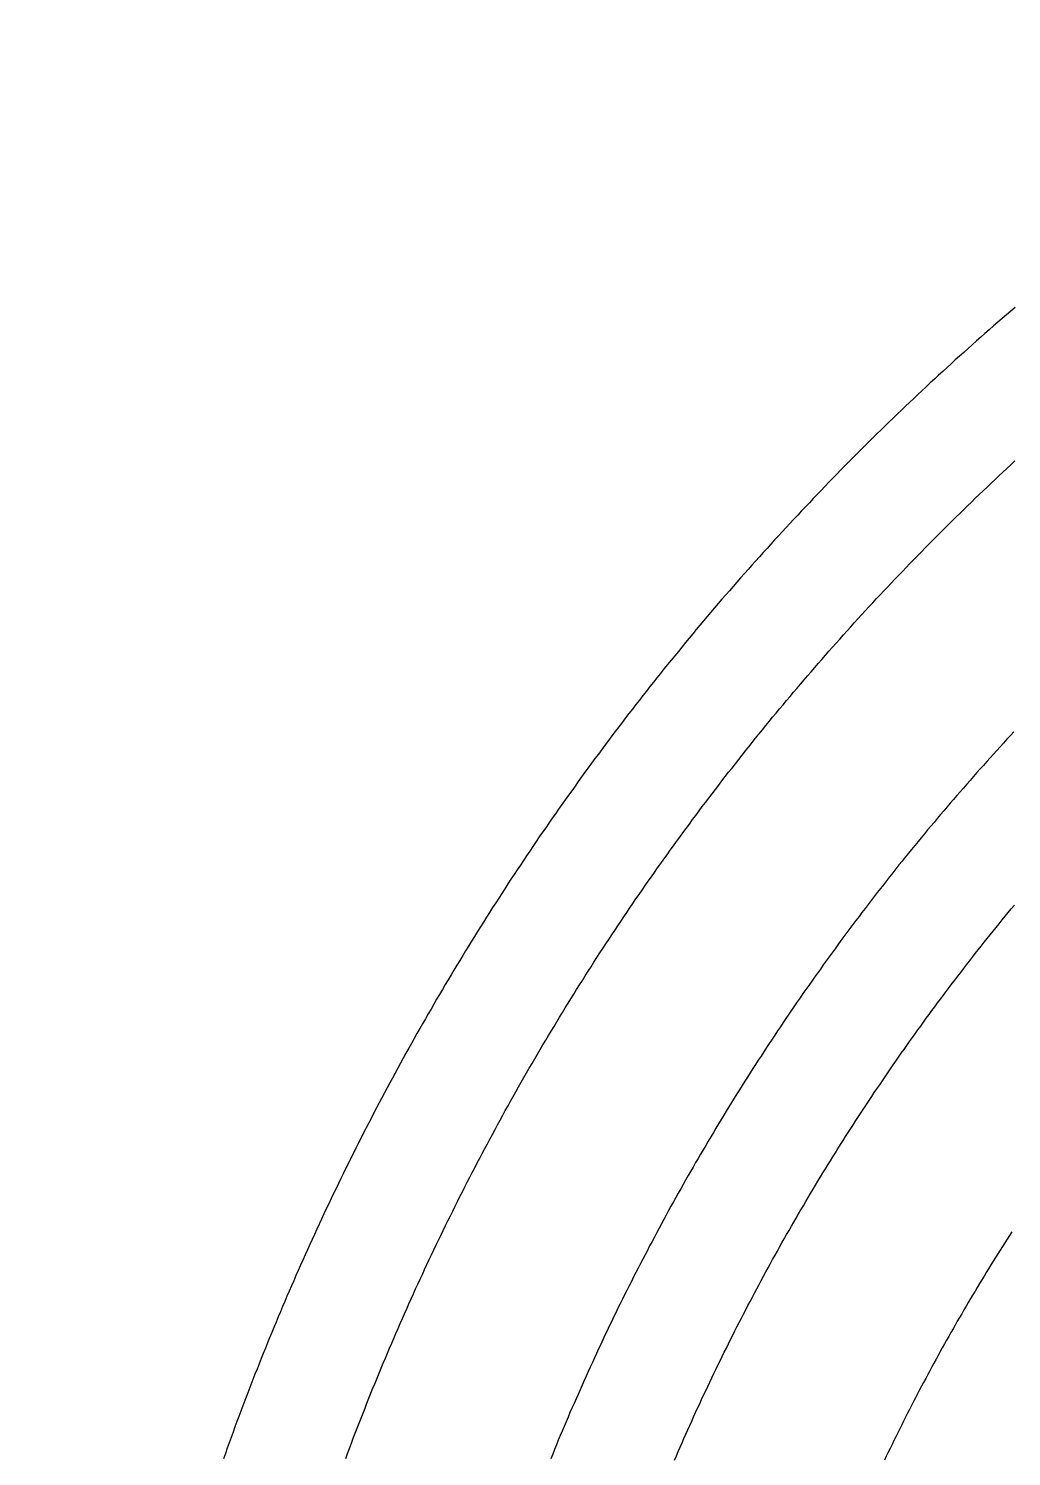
# Model space of a CAD drawing. Header units: inches. Extents: x -43479 to 56521, y -44741 to 59530.
# Drawn here: x 20163 to 21191, y 40154 to 41647 of the extents above; entities that cross this region are included whole.
import ezdxf

# ---------------------------------------------------------------- set-up
doc = ezdxf.new("R2010")
doc.units = ezdxf.units.IN
doc.header["$MEASUREMENT"] = 0

# ---------------------------------------------------------------- blocks, each defined once
blk = doc.blocks.new('kanishk_spiralEditV1')
for points in [[(944.9, -755.2), (940.4, -751.3), (935.9, -747.4), (931.4, -743.6), (926.9, -739.7), (922.5, -735.8), (918, -731.9), (913.5, -728), (909.1, -724), (904.6, -720.1), (900.2, -716.1), (895.8, -712.2), (891.4, -708.2), (886.9, -704.3), (882.5, -700.3), (878.2, -696.3), (873.8, -692.3), (869.4, -688.3), (865, -684.3), (860.7, -680.2), (856.3, -676.2), (852, -672.2), (847.6, -668.1), (843.3, -664), (839, -660), (834.7, -655.9), (830.4, -651.8), (826.1, -647.7), (821.8, -643.6), (817.6, -639.5), (813.3, -635.4), (809, -631.2), (804.8, -627.1), (800.6, -622.9), (796.3, -618.8), (792.1, -614.6), (787.9, -610.4), (783.7, -606.2), (779.5, -602), (775.3, -597.8), (771.1, -593.6), (767, -589.4), (762.8, -585.2), (758.7, -580.9), (754.5, -576.7), (750.4, -572.4), (746.3, -568.2), (742.2, -563.9), (738.1, -559.6), (734, -555.3), (729.9, -551), (725.8, -546.7), (721.8, -542.4), (717.7, -538.1), (713.7, -533.8), (709.6, -529.4), (705.6, -525.1), (701.6, -520.7), (697.6, -516.4), (693.6, -512), (689.6, -507.6), (685.6, -503.2), (681.6, -498.8), (677.6, -494.4), (673.7, -490), (669.7, -485.6), (665.8, -481.2), (661.9, -476.8), (658, -472.3), (654.1, -467.9), (650.2, -463.4), (646.3, -458.9), (642.4, -454.5), (638.5, -450), (634.7, -445.5), (630.8, -441), (627, -436.5), (623.2, -432), (619.3, -427.4), (615.5, -422.9), (611.7, -418.4), (607.9, -413.8), (604.1, -409.3), (600.4, -404.7), (596.6, -400.1), (592.9, -395.5), (589.1, -391), (585.4, -386.4), (581.7, -381.8), (577.9, -377.2), (574.2, -372.5), (570.5, -367.9), (566.9, -363.3), (563.2, -358.7), (559.5, -354), (555.9, -349.4), (552.2, -344.7), (548.6, -340), (545, -335.3), (541.3, -330.7), (537.7, -326), (534.1, -321.3), (530.6, -316.6), (527, -311.9), (523.4, -307.1), (519.9, -302.4), (516.3, -297.7), (512.8, -292.9), (509.3, -288.2), (505.7, -283.4), (502.2, -278.7), (498.7, -273.9), (495.3, -269.1), (491.8, -264.3), (488.3, -259.5), (484.9, -254.7), (481.4, -249.9), (478, -245.1), (474.6, -240.3), (471.1, -235.5), (467.7, -230.6), (464.4, -225.8), (461, -221), (457.6, -216.1), (454.2, -211.2), (450.9, -206.4), (447.5, -201.5), (444.2, -196.6), (440.9, -191.7), (437.6, -186.8), (434.3, -181.9), (431, -177), (427.7, -172.1), (424.4, -167.2), (421.2, -162.3), (417.9, -157.3), (414.7, -152.4), (411.5, -147.4), (408.3, -142.5), (405.1, -137.5), (401.9, -132.5), (398.7, -127.6), (395.5, -122.6), (392.3, -117.6), (389.2, -112.6), (386, -107.6), (382.9, -102.6), (379.8, -97.6), (376.7, -92.6), (373.6, -87.5), (370.5, -82.5), (367.4, -77.5), (364.3, -72.4), (361.3, -67.4), (358.2, -62.3), (355.2, -57.2), (352.2, -52.2), (349.2, -47.1), (346.2, -42), (343.2, -36.9), (340.2, -31.8), (337.2, -26.7), (334.3, -21.6), (331.3, -16.5), (328.4, -11.4), (325.4, -6.3), (322.5, -1.1), (319.6, 4), (316.7, 9.1), (313.8, 14.3), (311, 19.4), (308.1, 24.6), (305.2, 29.8), (302.4, 34.9), (299.6, 40.1), (296.8, 45.3), (293.9, 50.5), (291.1, 55.7), (288.4, 60.9), (285.6, 66.1), (282.8, 71.3), (280.1, 76.5), (277.3, 81.7), (274.6, 86.9), (271.9, 92.2), (269.2, 97.4), (266.5, 102.7), (263.8, 107.9), (261.1, 113.2), (258.4, 118.4), (255.8, 123.7), (253.2, 129), (250.5, 134.2), (247.9, 139.5), (245.3, 144.8), (242.7, 150.1), (240.1, 155.4), (237.5, 160.7), (235, 166), (232.4, 171.3), (229.9, 176.6), (227.3, 182), (224.8, 187.3), (222.3, 192.6), (219.8, 198), (217.3, 203.3), (214.9, 208.6), (212.4, 214), (210, 219.4), (207.5, 224.7), (205.1, 230.1), (202.7, 235.5), (200.3, 240.8), (197.9, 246.2), (195.5, 251.6), (193.1, 257), (190.7, 262.4), (188.4, 267.8), (186.1, 273.2), (183.7, 278.6), (181.4, 284), (179.1, 289.5), (176.8, 294.9), (174.5, 300.3), (172.3, 305.7), (170, 311.2), (167.8, 316.6), (165.5, 322.1), (163.3, 327.5), (161.1, 333), (158.9, 338.4), (156.7, 343.9), (154.5, 349.4), (152.4, 354.8), (150.2, 360.3), (148.1, 365.8), (146, 371.3), (143.8, 376.8), (141.7, 382.3), (139.6, 387.8), (137.5, 393.3), (135.5, 398.8), (133.4, 404.3), (131.4, 409.8), (129.3, 415.3), (127.3, 420.9), (125.3, 426.4), (123.3, 431.9), (121.3, 437.5), (119.3, 443), (117.3, 448.5)], [(943.7, -311.3), (940.1, -307.5), (936.5, -303.6), (933, -299.7), (929.4, -295.9), (925.9, -292), (922.4, -288.1), (918.9, -284.2), (915.3, -280.3), (911.8, -276.4), (908.3, -272.5), (904.8, -268.5), (901.4, -264.6), (897.9, -260.6), (894.4, -256.7), (891, -252.7), (887.5, -248.8), (884.1, -244.8), (880.7, -240.8), (877.2, -236.8), (873.8, -232.9), (870.4, -228.9), (867, -224.9), (863.6, -220.8), (860.3, -216.8), (856.9, -212.8), (853.5, -208.8), (850.2, -204.7), (846.8, -200.7), (843.5, -196.6), (840.2, -192.6), (836.8, -188.5), (833.5, -184.4), (830.2, -180.3), (826.9, -176.3), (823.6, -172.2), (820.4, -168.1), (817.1, -163.9), (813.8, -159.8), (810.6, -155.7), (807.4, -151.6), (804.1, -147.5), (800.9, -143.3), (797.7, -139.2), (794.5, -135), (791.3, -130.9), (788.1, -126.7), (784.9, -122.5), (781.8, -118.3), (778.6, -114.1), (775.4, -110), (772.3, -105.8), (769.2, -101.5), (766, -97.3), (762.9, -93.1), (759.8, -88.9), (756.7, -84.7), (753.6, -80.4), (750.5, -76.2), (747.5, -71.9), (744.4, -67.7), (741.4, -63.4), (738.3, -59.1), (735.3, -54.9), (732.3, -50.6), (729.2, -46.3), (726.2, -42), (723.2, -37.7), (720.2, -33.4), (717.3, -29.1), (714.3, -24.8), (711.3, -20.5), (708.4, -16.1), (705.4, -11.8), (702.5, -7.5), (699.6, -3.1), (696.7, 1.2), (693.8, 5.6), (690.9, 10), (688, 14.3), (685.1, 18.7), (682.2, 23.1), (679.4, 27.5), (676.5, 31.9), (673.7, 36.3), (670.8, 40.7), (668, 45.1), (665.2, 49.5), (662.4, 53.9), (659.6, 58.4), (656.8, 62.8), (654, 67.2), (651.3, 71.7), (648.5, 76.1), (645.8, 80.6), (643, 85.1), (640.3, 89.5), (637.6, 94), (634.9, 98.5), (632.2, 103), (629.5, 107.5), (626.8, 111.9), (624.1, 116.4), (621.5, 121), (618.8, 125.5), (616.2, 130), (613.5, 134.5), (610.9, 139), (608.3, 143.6), (605.7, 148.1), (603.1, 152.6), (600.5, 157.2), (598, 161.7), (595.4, 166.3), (592.8, 170.9), (590.3, 175.4), (587.7, 180), (585.2, 184.6), (582.7, 189.2), (580.2, 193.8), (577.7, 198.4), (575.2, 203), (572.7, 207.6), (570.3, 212.2), (567.8, 216.8), (565.4, 221.4), (562.9, 226), (560.5, 230.7), (558.1, 235.3), (555.7, 239.9), (553.3, 244.6), (550.9, 249.2), (548.5, 253.9), (546.1, 258.5), (543.8, 263.2), (541.4, 267.9), (539.1, 272.5), (536.7, 277.2), (534.4, 281.9), (532.1, 286.6), (529.8, 291.3), (527.5, 296), (525.2, 300.7), (523, 305.4), (520.7, 310.1), (518.4, 314.8), (516.2, 319.5), (514, 324.2), (511.7, 329), (509.5, 333.7), (507.3, 338.4), (505.1, 343.2), (503, 347.9), (500.8, 352.7), (498.6, 357.4), (496.5, 362.2), (494.3, 366.9), (492.2, 371.7), (490.1, 376.5), (488, 381.3), (485.9, 386), (483.8, 390.8), (481.7, 395.6), (479.6, 400.4), (477.6, 405.2), (475.5, 410), (473.5, 414.8), (471.5, 419.6), (469.4, 424.4), (467.4, 429.2), (465.4, 434.1), (463.4, 438.9), (461.5, 443.7), (459.5, 448.5)], [(941.6, 211.2), (939.1, 215), (936.6, 218.9), (934.2, 222.7), (931.7, 226.6), (929.3, 230.5), (926.9, 234.3), (924.5, 238.2), (922.1, 242.1), (919.7, 246), (917.3, 249.9), (914.9, 253.8), (912.5, 257.7), (910.1, 261.6), (907.8, 265.5), (905.4, 269.4), (903.1, 273.3), (900.7, 277.2), (898.4, 281.1), (896.1, 285.1), (893.8, 289), (891.5, 292.9), (889.2, 296.9), (886.9, 300.8), (884.6, 304.8), (882.4, 308.8), (880.1, 312.7), (877.9, 316.7), (875.6, 320.7), (873.4, 324.6), (871.2, 328.6), (868.9, 332.6), (866.7, 336.6), (864.5, 340.6), (862.3, 344.6), (860.2, 348.6), (858, 352.6), (855.8, 356.6), (853.7, 360.6), (851.5, 364.7), (849.4, 368.7), (847.2, 372.7), (845.1, 376.7), (843, 380.8), (840.9, 384.8), (838.8, 388.9), (836.7, 392.9), (834.6, 397), (832.6, 401), (830.5, 405.1), (828.4, 409.2), (826.4, 413.2), (824.4, 417.3), (822.3, 421.4), (820.3, 425.5), (818.3, 429.6), (816.3, 433.6), (814.3, 437.7), (812.3, 441.8), (810.3, 445.9), (808.4, 450.1)], [(588.8, 450.1), (590.8, 445.6), (592.8, 441), (594.8, 436.4), (596.8, 431.9), (598.8, 427.3), (600.8, 422.8), (602.8, 418.3), (604.8, 413.7), (606.9, 409.2), (608.9, 404.7), (611, 400.1), (613.1, 395.6), (615.2, 391.1), (617.2, 386.6), (619.3, 382.1), (621.5, 377.6), (623.6, 373.1), (625.7, 368.6), (627.8, 364.1), (630, 359.6), (632.1, 355.2), (634.3, 350.7), (636.5, 346.2), (638.7, 341.7), (640.9, 337.3), (643.1, 332.8), (645.3, 328.4), (647.5, 323.9), (649.7, 319.5), (652, 315), (654.2, 310.6), (656.5, 306.2), (658.8, 301.7), (661.1, 297.3), (663.3, 292.9), (665.6, 288.5), (668, 284.1), (670.3, 279.7), (672.6, 275.3), (674.9, 270.9), (677.3, 266.5), (679.6, 262.1), (682, 257.7), (684.4, 253.3), (686.8, 249), (689.1, 244.6), (691.5, 240.2), (694, 235.9), (696.4, 231.5), (698.8, 227.2), (701.2, 222.8), (703.7, 218.5), (706.1, 214.2), (708.6, 209.8), (711.1, 205.5), (713.6, 201.2), (716.1, 196.9), (718.6, 192.6), (721.1, 188.3), (723.6, 184), (726.1, 179.7), (728.7, 175.4), (731.2, 171.1), (733.8, 166.8), (736.3, 162.6), (738.9, 158.3), (741.5, 154), (744.1, 149.8), (746.7, 145.5), (749.3, 141.3), (751.9, 137), (754.5, 132.8), (757.2, 128.6), (759.8, 124.4), (762.5, 120.1), (765.2, 115.9), (767.8, 111.7), (770.5, 107.5), (773.2, 103.3), (775.9, 99.1), (778.6, 94.9), (781.3, 90.8), (784.1, 86.6), (786.8, 82.4), (789.5, 78.3), (792.3, 74.1), (795.1, 69.9), (797.8, 65.8), (800.6, 61.7), (803.4, 57.5), (806.2, 53.4), (809, 49.3), (811.8, 45.1), (814.6, 41), (817.5, 36.9), (820.3, 32.8), (823.2, 28.7), (826, 24.6), (828.9, 20.6), (831.8, 16.5), (834.7, 12.4), (837.6, 8.3), (840.5, 4.3), (843.4, 0.2), (846.3, -3.8), (849.2, -7.9), (852.1, -11.9), (855.1, -15.9), (858, -20), (861, -24), (864, -28), (867, -32), (870, -36), (872.9, -40), (876, -44), (879, -48), (882, -51.9), (885, -55.9), (888.1, -59.9), (891.1, -63.8), (894.2, -67.8), (897.2, -71.7), (900.3, -75.7), (903.4, -79.6), (906.5, -83.5), (909.6, -87.5), (912.7, -91.4), (915.8, -95.3), (918.9, -99.2), (922, -103.1), (925.2, -107), (928.3, -110.8), (931.5, -114.7), (934.7, -118.6), (937.8, -122.5), (941, -126.3), (944.2, -130.2)], [(245.1, 448.2), (247, 443), (249, 437.7), (251, 432.4), (253, 427.2), (255, 421.9), (257.1, 416.6), (259.1, 411.4), (261.1, 406.1), (263.2, 400.9), (265.3, 395.6), (267.3, 390.4), (269.4, 385.2), (271.5, 379.9), (273.6, 374.7), (275.8, 369.5), (277.9, 364.3), (280.1, 359.1), (282.2, 353.9), (284.4, 348.7), (286.6, 343.5), (288.7, 338.3), (290.9, 333.1), (293.2, 327.9), (295.4, 322.7), (297.6, 317.5), (299.9, 312.4), (302.1, 307.2), (304.4, 302), (306.7, 296.9), (308.9, 291.7), (311.2, 286.6), (313.6, 281.4), (315.9, 276.3), (318.2, 271.1), (320.5, 266), (322.9, 260.9), (325.3, 255.8), (327.6, 250.6), (330, 245.5), (332.4, 240.4), (334.8, 235.3), (337.2, 230.2), (339.7, 225.1), (342.1, 220), (344.6, 215), (347, 209.9), (349.5, 204.8), (352, 199.7), (354.5, 194.7), (357, 189.6), (359.5, 184.6), (362, 179.5), (364.6, 174.5), (367.1, 169.4), (369.7, 164.4), (372.2, 159.4), (374.8, 154.3), (377.4, 149.3), (380, 144.3), (382.6, 139.3), (385.2, 134.3), (387.9, 129.3), (390.5, 124.3), (393.2, 119.3), (395.8, 114.4), (398.5, 109.4), (401.2, 104.4), (403.9, 99.5), (406.6, 94.5), (409.3, 89.5), (412, 84.6), (414.8, 79.7), (417.5, 74.7), (420.3, 69.8), (423, 64.9), (425.8, 59.9), (428.6, 55), (431.4, 50.1), (434.2, 45.2), (437, 40.3), (439.9, 35.4), (442.7, 30.5), (445.5, 25.7), (448.4, 20.8), (451.3, 15.9), (454.2, 11.1), (457.1, 6.2), (460, 1.4), (462.9, -3.5), (465.8, -8.3), (468.7, -13.2), (471.7, -18), (474.6, -22.8), (477.6, -27.6), (480.6, -32.4), (483.5, -37.2), (486.5, -42), (489.5, -46.8), (492.6, -51.6), (495.6, -56.4), (498.6, -61.2), (501.7, -65.9), (504.7, -70.7), (507.8, -75.4), (510.9, -80.2), (514, -84.9), (517, -89.7), (520.2, -94.4), (523.3, -99.1), (526.4, -103.8), (529.5, -108.5), (532.7, -113.2), (535.8, -117.9), (539, -122.6), (542.2, -127.3), (545.4, -132), (548.6, -136.7), (551.8, -141.3), (555, -146), (558.2, -150.6), (561.4, -155.3), (564.7, -159.9), (567.9, -164.5), (571.2, -169.2), (574.5, -173.8), (577.8, -178.4), (581.1, -183), (584.4, -187.6), (587.7, -192.2), (591, -196.8), (594.3, -201.3), (597.7, -205.9), (601, -210.5), (604.4, -215), (607.8, -219.6), (611.1, -224.1), (614.5, -228.7), (617.9, -233.2), (621.3, -237.7), (624.8, -242.2), (628.2, -246.7), (631.6, -251.2), (635.1, -255.7), (638.5, -260.2), (642, -264.7), (645.5, -269.2), (649, -273.6), (652.5, -278.1), (656, -282.5), (659.5, -287), (663, -291.4), (666.5, -295.9), (670.1, -300.3), (673.6, -304.7), (677.2, -309.1), (680.8, -313.5), (684.4, -317.9), (687.9, -322.3), (691.5, -326.7), (695.1, -331), (698.8, -335.4), (702.4, -339.8), (706, -344.1), (709.7, -348.4), (713.3, -352.8), (717, -357.1), (720.7, -361.4), (724.4, -365.7), (728, -370), (731.7, -374.3), (735.5, -378.6), (739.2, -382.9), (742.9, -387.2), (746.6, -391.5), (750.4, -395.7), (754.1, -400), (757.9, -404.2), (761.7, -408.4), (765.5, -412.7), (769.3, -416.9), (773.1, -421.1), (776.9, -425.3), (780.7, -429.5), (784.5, -433.7), (788.4, -437.9), (792.2, -442), (796.1, -446.2), (799.9, -450.4), (803.8, -454.5), (807.7, -458.7), (811.6, -462.8), (815.5, -466.9), (819.4, -471), (823.3, -475.1), (827.2, -479.2), (831.1, -483.3), (835.1, -487.4), (839, -491.5), (843, -495.6), (847, -499.6), (850.9, -503.7), (854.9, -507.7), (858.9, -511.8), (862.9, -515.8), (866.9, -519.8), (871, -523.8), (875, -527.8), (879, -531.8), (883.1, -535.8), (887.1, -539.8), (891.2, -543.7), (895.3, -547.7), (899.3, -551.7), (903.4, -555.6), (907.5, -559.5), (911.6, -563.5), (915.7, -567.4), (919.9, -571.3), (924, -575.2), (928.1, -579.1), (932.3, -583), (936.4, -586.9), (940.6, -590.7), (944.8, -594.6)]]:
    blk.add_lwpolyline(points)

msp = doc.modelspace()

# ---------------------------------------------------------------- linework, layer by layer
msp.add_circle((6520.5, 9529.6), 50000)

# ---------------------------------------------------------------- block references
at = {"xscale": -1, "rotation": 180}
msp.add_blockref('kanishk_spiralEditV1', (20250, 40600), dxfattribs=at)

doc.saveas('drawing.dxf')
